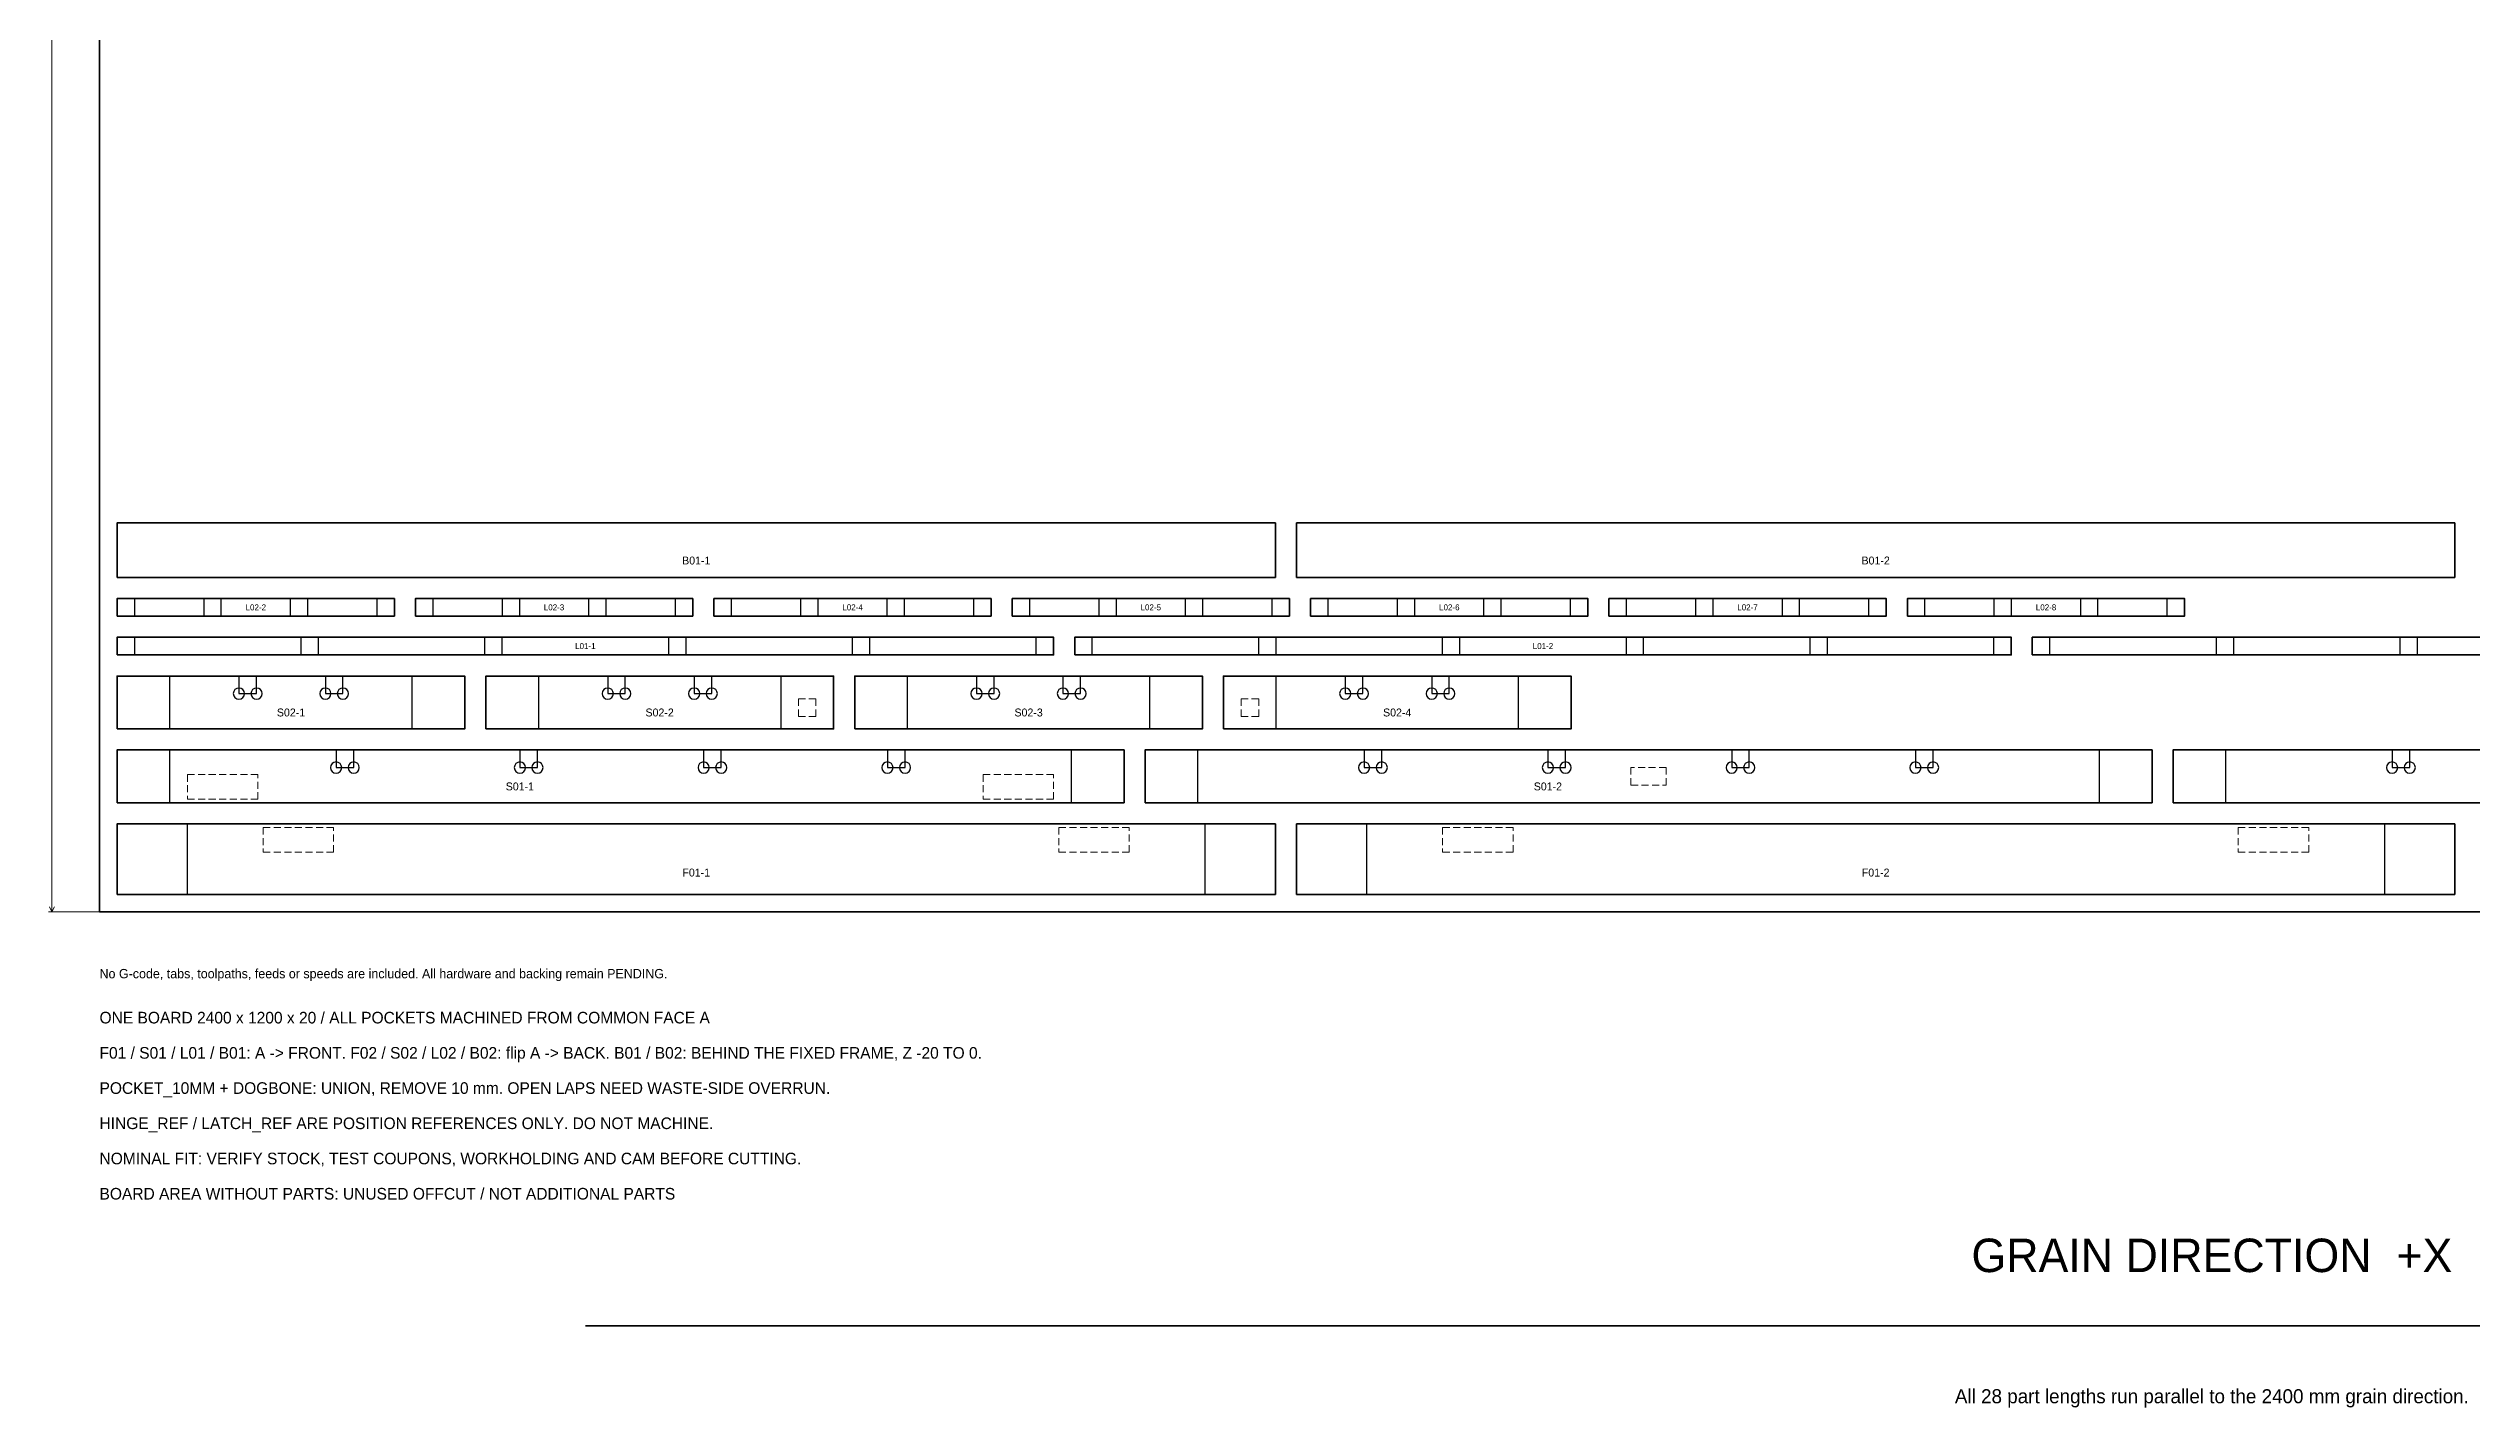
# Model space of a CAD drawing. Header units: millimetres. Extents: x -29 to 3684, y -456 to 1262.
# Drawn here: x -29 to 1348, y -281 to 490 of the extents above; entities that cross this region are included whole.
import ezdxf
from ezdxf.enums import TextEntityAlignment as Align

# ---------------------------------------------------------------- set-up
doc = ezdxf.new("R2010")
doc.units = ezdxf.units.MM
doc.linetypes.add('REF_DASH', pattern=[6, 4, -2])
for name, color, linetype, lineweight in [('BOARD_BOUNDARY', 8, 'Continuous', 35), ('CUT_THROUGH', 7, 'Continuous', 35), ('DIMENSIONS', 3, 'Continuous', 18), ('DOGBONE', 6, 'Continuous', 25), ('GRAIN_DIRECTION', 3, 'Continuous', 35), ('HINGE_REF', 4, 'REF_DASH', 18), ('LATCH_REF', 4, 'REF_DASH', 18), ('NOTES', 7, 'Continuous', 18), ('PART_ID', 7, 'Continuous', 18), ('POCKET_10MM', 30, 'Continuous', 25)]:
    doc.layers.add(name, color=color, linetype=linetype, lineweight=lineweight)

msp = doc.modelspace()

# ---------------------------------------------------------------- linework, layer by layer
at = {"layer": 'BOARD_BOUNDARY'}
msp.add_lwpolyline([(0, 0), (2400, 0), (2400, 1200), (0, 1200)], close=True, dxfattribs=at)
at = {"layer": 'CUT_THROUGH'}
for points in [[(10, 190), (668, 190), (668, 221), (10, 221)], [(680, 190), (1338, 190), (1338, 221), (680, 221)], [(10, 168), (167.5, 168), (167.5, 178), (10, 178)], [(179.5, 168), (337, 168), (337, 178), (179.5, 178)], [(349, 168), (506.5, 168), (506.5, 178), (349, 178)], [(518.5, 168), (676, 168), (676, 178), (518.5, 178)], [(688, 168), (845.5, 168), (845.5, 178), (688, 178)], [(857.5, 168), (1015, 168), (1015, 178), (857.5, 178)], [(1027, 168), (1184.5, 168), (1184.5, 178), (1027, 178)], [(10, 146), (542, 146), (542, 156), (10, 156)], [(554, 146), (1086, 146), (1086, 156), (554, 156)], [(1098, 146), (1630, 146), (1630, 156), (1098, 156)], [(10, 104), (207.5, 104), (207.5, 134), (10, 134)], [(219.5, 104), (417, 104), (417, 134), (219.5, 134)], [(429, 104), (626.5, 104), (626.5, 134), (429, 134)], [(638.5, 104), (836, 104), (836, 134), (638.5, 134)], [(10, 62), (582, 62), (582, 92), (10, 92)], [(594, 62), (1166, 62), (1166, 92), (594, 92)], [(1178, 62), (1750, 62), (1750, 92), (1178, 92)], [(10, 10), (668, 10), (668, 50), (10, 50)], [(680, 10), (1338, 10), (1338, 50), (680, 50)]]:
    msp.add_lwpolyline(points, close=True, dxfattribs=at)
at = {"layer": 'DIMENSIONS'}
for p, q in [((-27, 0), (-27, 1200)), ((0, 0), (-29, 0)), ((-27, 0), (-28.5, 3)), ((-27, 0), (-25.5, 3))]:
    msp.add_line(p, q, dxfattribs=at)
at = {"layer": 'DOGBONE'}
for points in [[(82.4, 124, 1), (76, 124, 1)], [(92.4, 124, 1), (86, 124, 1)], [(131.5, 124, 1), (125.1, 124, 1)], [(141.5, 124, 1), (135.1, 124, 1)], [(291.9, 124, 1), (285.5, 124, 1)], [(301.9, 124, 1), (295.5, 124, 1)], [(341, 124, 1), (334.6, 124, 1)], [(351, 124, 1), (344.6, 124, 1)], [(501.4, 124, 1), (495, 124, 1)], [(511.4, 124, 1), (505, 124, 1)], [(550.5, 124, 1), (544.1, 124, 1)], [(560.5, 124, 1), (554.1, 124, 1)], [(710.9, 124, 1), (704.5, 124, 1)], [(720.9, 124, 1), (714.5, 124, 1)], [(760, 124, 1), (753.6, 124, 1)], [(770, 124, 1), (763.6, 124, 1)], [(137.6, 82, 1), (131.2, 82, 1)], [(147.6, 82, 1), (141.2, 82, 1)], [(242, 82, 1), (235.6, 82, 1)], [(252, 82, 1), (245.6, 82, 1)], [(346.4, 82, 1), (340, 82, 1)], [(356.4, 82, 1), (350, 82, 1)], [(450.8, 82, 1), (444.4, 82, 1)], [(460.8, 82, 1), (454.4, 82, 1)], [(721.6, 82, 1), (715.2, 82, 1)], [(731.6, 82, 1), (725.2, 82, 1)], [(826, 82, 1), (819.6, 82, 1)], [(836, 82, 1), (829.6, 82, 1)], [(930.4, 82, 1), (924, 82, 1)], [(940.4, 82, 1), (934, 82, 1)], [(1034.8, 82, 1), (1028.4, 82, 1)], [(1044.8, 82, 1), (1038.4, 82, 1)], [(1305.6, 82, 1), (1299.2, 82, 1)], [(1315.6, 82, 1), (1309.2, 82, 1)]]:
    msp.add_lwpolyline(points, format="xyb", close=True, dxfattribs=at)
at = {"layer": 'GRAIN_DIRECTION'}
msp.add_line((276, -235), (2124, -235), dxfattribs=at)
at = {"layer": 'HINGE_REF'}
for points in [[(90, 78), (50, 78), (50, 64), (90, 64)], [(542, 78), (502, 78), (502, 64), (542, 64)], [(133, 48), (93, 48), (93, 34), (133, 34)], [(585, 48), (545, 48), (545, 34), (585, 34)], [(763, 34), (803, 34), (803, 48), (763, 48)], [(1215, 34), (1255, 34), (1255, 48), (1215, 48)]]:
    msp.add_lwpolyline(points, close=True, dxfattribs=at)
at = {"layer": 'LATCH_REF'}
for points in [[(407, 121), (407, 111), (397, 111), (397, 121)], [(658.5, 121), (658.5, 111), (648.5, 111), (648.5, 121)], [(870, 72), (890, 72), (890, 82), (870, 82)]]:
    msp.add_lwpolyline(points, close=True, dxfattribs=at)
at = {"layer": 'POCKET_10MM'}
for points in [[(10, 168), (20, 168), (20, 178), (10, 178)], [(59.2, 168), (69.2, 168), (69.2, 178), (59.2, 178)], [(108.3, 168), (118.3, 168), (118.3, 178), (108.3, 178)], [(157.5, 168), (167.5, 168), (167.5, 178), (157.5, 178)], [(179.5, 168), (189.5, 168), (189.5, 178), (179.5, 178)], [(228.7, 168), (238.7, 168), (238.7, 178), (228.7, 178)], [(277.8, 168), (287.8, 168), (287.8, 178), (277.8, 178)], [(327, 168), (337, 168), (337, 178), (327, 178)], [(349, 168), (359, 168), (359, 178), (349, 178)], [(398.2, 168), (408.2, 168), (408.2, 178), (398.2, 178)], [(447.3, 168), (457.3, 168), (457.3, 178), (447.3, 178)], [(496.5, 168), (506.5, 168), (506.5, 178), (496.5, 178)], [(518.5, 168), (528.5, 168), (528.5, 178), (518.5, 178)], [(567.7, 168), (577.7, 168), (577.7, 178), (567.7, 178)], [(616.8, 168), (626.8, 168), (626.8, 178), (616.8, 178)], [(666, 168), (676, 168), (676, 178), (666, 178)], [(688, 168), (698, 168), (698, 178), (688, 178)], [(737.2, 168), (747.2, 168), (747.2, 178), (737.2, 178)], [(786.3, 168), (796.3, 168), (796.3, 178), (786.3, 178)], [(835.5, 168), (845.5, 168), (845.5, 178), (835.5, 178)], [(857.5, 168), (867.5, 168), (867.5, 178), (857.5, 178)], [(906.7, 168), (916.7, 168), (916.7, 178), (906.7, 178)], [(955.8, 168), (965.8, 168), (965.8, 178), (955.8, 178)], [(1005, 168), (1015, 168), (1015, 178), (1005, 178)], [(1027, 168), (1037, 168), (1037, 178), (1027, 178)], [(1076.2, 168), (1086.2, 168), (1086.2, 178), (1076.2, 178)], [(1125.3, 168), (1135.3, 168), (1135.3, 178), (1125.3, 178)], [(1174.5, 168), (1184.5, 168), (1184.5, 178), (1174.5, 178)], [(10, 146), (20, 146), (20, 156), (10, 156)], [(114.4, 146), (124.4, 146), (124.4, 156), (114.4, 156)], [(218.8, 146), (228.8, 146), (228.8, 156), (218.8, 156)], [(323.2, 146), (333.2, 146), (333.2, 156), (323.2, 156)], [(427.6, 146), (437.6, 146), (437.6, 156), (427.6, 156)], [(532, 146), (542, 146), (542, 156), (532, 156)], [(554, 146), (564, 146), (564, 156), (554, 156)], [(658.4, 146), (668.4, 146), (668.4, 156), (658.4, 156)], [(762.8, 146), (772.8, 146), (772.8, 156), (762.8, 156)], [(867.2, 146), (877.2, 146), (877.2, 156), (867.2, 156)], [(971.6, 146), (981.6, 146), (981.6, 156), (971.6, 156)], [(1076, 146), (1086, 146), (1086, 156), (1076, 156)], [(1098, 146), (1108, 146), (1108, 156), (1098, 156)], [(1202.4, 146), (1212.4, 146), (1212.4, 156), (1202.4, 156)], [(1306.8, 146), (1316.8, 146), (1316.8, 156), (1306.8, 156)], [(10, 104), (40, 104), (40, 134), (10, 134)], [(79.2, 124), (89.2, 124), (89.2, 134), (79.2, 134)], [(128.3, 124), (138.3, 124), (138.3, 134), (128.3, 134)], [(177.5, 104), (207.5, 104), (207.5, 134), (177.5, 134)], [(219.5, 104), (249.5, 104), (249.5, 134), (219.5, 134)], [(288.7, 124), (298.7, 124), (298.7, 134), (288.7, 134)], [(337.8, 124), (347.8, 124), (347.8, 134), (337.8, 134)], [(387, 104), (417, 104), (417, 134), (387, 134)], [(429, 104), (459, 104), (459, 134), (429, 134)], [(498.2, 124), (508.2, 124), (508.2, 134), (498.2, 134)], [(547.3, 124), (557.3, 124), (557.3, 134), (547.3, 134)], [(596.5, 104), (626.5, 104), (626.5, 134), (596.5, 134)], [(638.5, 104), (668.5, 104), (668.5, 134), (638.5, 134)], [(707.7, 124), (717.7, 124), (717.7, 134), (707.7, 134)], [(756.8, 124), (766.8, 124), (766.8, 134), (756.8, 134)], [(806, 104), (836, 104), (836, 134), (806, 134)], [(10, 62), (40, 62), (40, 92), (10, 92)], [(134.4, 82), (144.4, 82), (144.4, 92), (134.4, 92)], [(238.8, 82), (248.8, 82), (248.8, 92), (238.8, 92)], [(343.2, 82), (353.2, 82), (353.2, 92), (343.2, 92)], [(447.6, 82), (457.6, 82), (457.6, 92), (447.6, 92)], [(552, 62), (582, 62), (582, 92), (552, 92)], [(594, 62), (624, 62), (624, 92), (594, 92)], [(718.4, 82), (728.4, 82), (728.4, 92), (718.4, 92)], [(822.8, 82), (832.8, 82), (832.8, 92), (822.8, 92)], [(927.2, 82), (937.2, 82), (937.2, 92), (927.2, 92)], [(1031.6, 82), (1041.6, 82), (1041.6, 92), (1031.6, 92)], [(1136, 62), (1166, 62), (1166, 92), (1136, 92)], [(1178, 62), (1208, 62), (1208, 92), (1178, 92)], [(1302.4, 82), (1312.4, 82), (1312.4, 92), (1302.4, 92)], [(10, 10), (50, 10), (50, 50), (10, 50)], [(628, 10), (668, 10), (668, 50), (628, 50)], [(680, 10), (720, 10), (720, 50), (680, 50)], [(1298, 10), (1338, 10), (1338, 50), (1298, 50)]]:
    msp.add_lwpolyline(points, close=True, dxfattribs=at)

# ---------------------------------------------------------------- texts
at = {"layer": 'GRAIN_DIRECTION'}
msp.add_text('GRAIN DIRECTION  +X', height=19, dxfattribs=at).set_placement((1200, -195), align=Align.MIDDLE_CENTER)
at = {"layer": 'NOTES'}
for s, height, p in [('No G-code, tabs, toolpaths, feeds or speeds are included. All hardware and backing remain PENDING.', 5.3, (0, -35)), ('ONE BOARD 2400 x 1200 x 20 / ALL POCKETS MACHINED FROM COMMON FACE A', 6.6, (0, -60)), ('F01 / S01 / L01 / B01: A -> FRONT. F02 / S02 / L02 / B02: flip A -> BACK. B01 / B02: BEHIND THE FIXED FRAME, Z -20 TO 0.', 6.6, (0, -80)), ('POCKET_10MM + DOGBONE: UNION, REMOVE 10 mm. OPEN LAPS NEED WASTE-SIDE OVERRUN.', 6.6, (0, -100)), ('HINGE_REF / LATCH_REF ARE POSITION REFERENCES ONLY. DO NOT MACHINE.', 6.6, (0, -120)), ('NOMINAL FIT: VERIFY STOCK, TEST COUPONS, WORKHOLDING AND CAM BEFORE CUTTING.', 6.6, (0, -140)), ('BOARD AREA WITHOUT PARTS: UNUSED OFFCUT / NOT ADDITIONAL PARTS', 6.6, (0, -160))]:
    msp.add_text(s, height=height, dxfattribs=at).set_placement(p, align=Align.MIDDLE_LEFT)
msp.add_text('All 28 part lengths run parallel to the 2400 mm grain direction.', height=8, dxfattribs=at).set_placement((1200, -275), align=Align.MIDDLE_CENTER)
at = {"layer": 'PART_ID'}
for s, height, p in [('B01-1', 4.5, (339, 199.6)), ('B01-2', 4.5, (1009, 199.6)), ('L02-2', 3.4, (88.8, 173)), ('L02-3', 3.4, (258.2, 173)), ('L02-4', 3.4, (427.8, 173)), ('L02-5', 3.4, (597.2, 173)), ('L02-6', 3.4, (766.8, 173)), ('L02-7', 3.4, (936.2, 173)), ('L02-8', 3.4, (1105.8, 173)), ('L01-1', 3.4, (276, 151)), ('L01-2', 3.4, (820, 151)), ('S02-1', 4.5, (108.8, 113.3)), ('S02-2', 4.5, (318.2, 113.3)), ('S02-3', 4.5, (527.8, 113.3)), ('S02-4', 4.5, (737.2, 113.3)), ('S01-1', 4.5, (238.8, 71.3)), ('S01-2', 4.5, (822.8, 71.3)), ('F01-1', 4.5, (339, 22.4)), ('F01-2', 4.5, (1009, 22.4))]:
    msp.add_text(s, height=height, dxfattribs=at).set_placement(p, align=Align.MIDDLE_CENTER)

doc.saveas('drawing.dxf')
